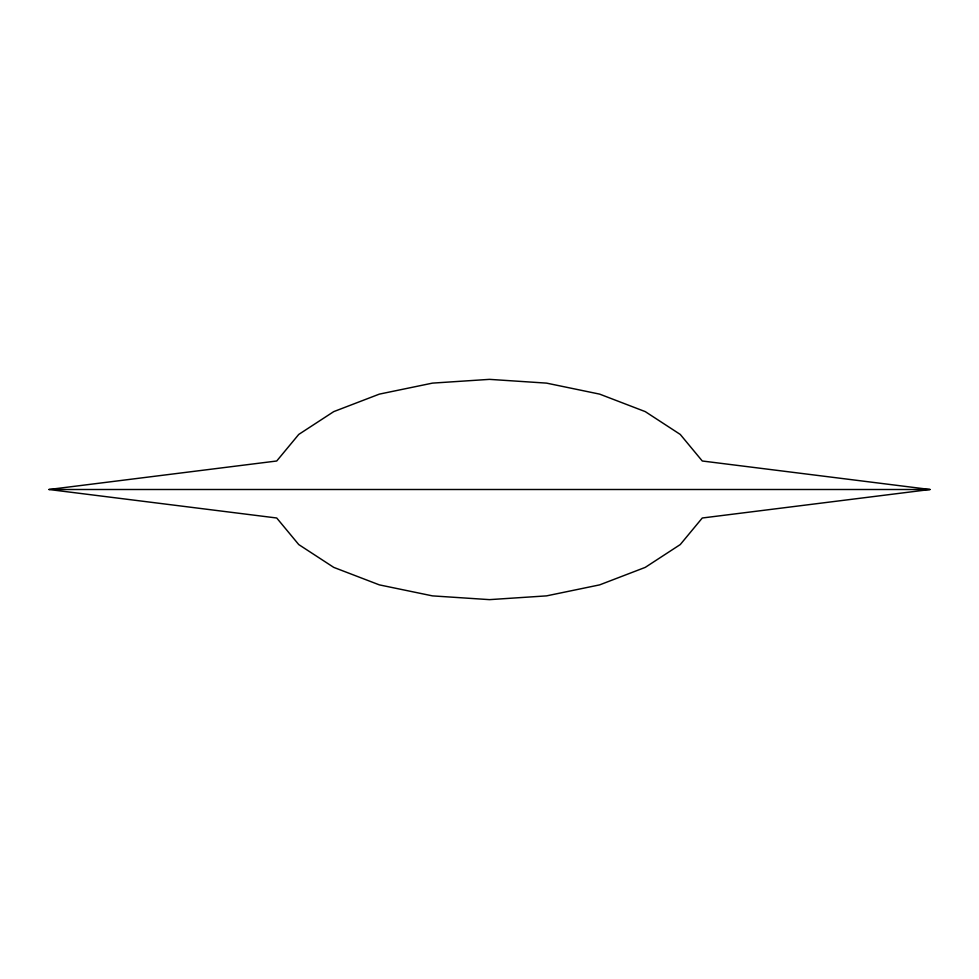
<?xml version="1.0" encoding="UTF-8"?>
<svg xmlns="http://www.w3.org/2000/svg" width="979" height="979" viewBox="0 0 979 979"><rect width="100%" height="100%" fill="white"/><g stroke="black" fill="none" stroke-linecap="round" stroke-linejoin="round"><path stroke-width="1.47" d="M48.95 489.5L276.727 460.999L298.742 434.431L333.741 411.621L379.362 394.121L432.485 383.119L489.5 379.362L546.515 383.119L599.637 394.121L645.259 411.621L680.258 434.431L702.273 460.999L930.05 489.5L702.273 518.001L680.258 544.569L645.259 567.379L599.637 584.879L546.515 595.881L489.5 599.637L432.485 595.881L379.362 584.879L333.741 567.379L298.742 544.569L276.727 518.001L48.95 489.5L930.05 489.5"/></g></svg>
